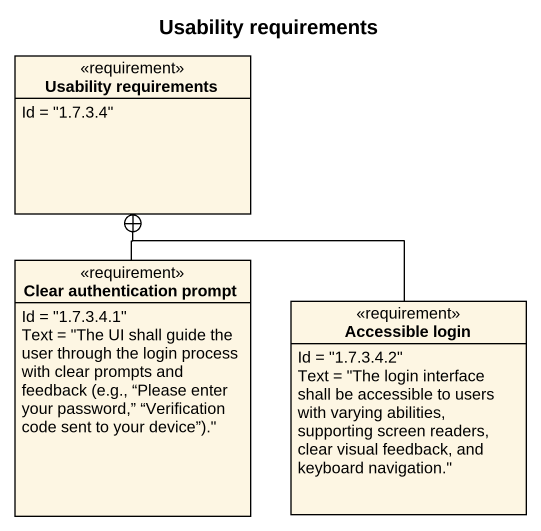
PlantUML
@startuml
title Usability requirements
hide circle
hide empty members
class "Usability requirements" as Usability_requirements <<requirement>> {
  Id = "1.7.3.4"
}
class "Clear authentication prompt" as Clear_authentication_prompt <<requirement>> {
  Id = "1.7.3.4.1"
  {field} Text = "The UI shall guide the user through the login process with clear prompts and feedback (e.g., “Please enter your password,” “Verification code sent to your device”)."
}
class "Accessible login" as Accessible_login <<requirement>> {
  Id = "1.7.3.4.2"
  Text = "The login interface shall be accessible to users with varying abilities, supporting screen readers, clear visual feedback, and keyboard navigation."
}
Clear_authentication_prompt -up-+ Usability_requirements
Accessible_login -up-+ Usability_requirements
@enduml
